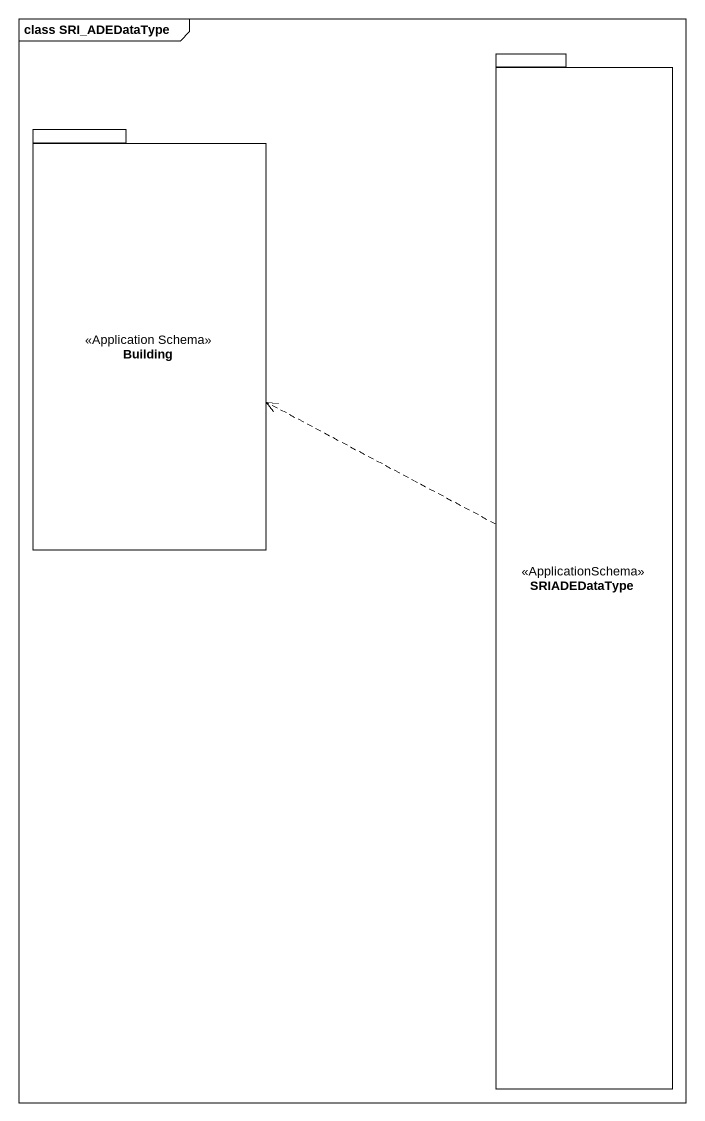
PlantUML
@startuml
mainframe class SRI_ADEDataType
package SRIADEDataType <<ApplicationSchema>> {
}
package Building <<Application Schema>> {
}
SRIADEDataType .left.> Building
@enduml
